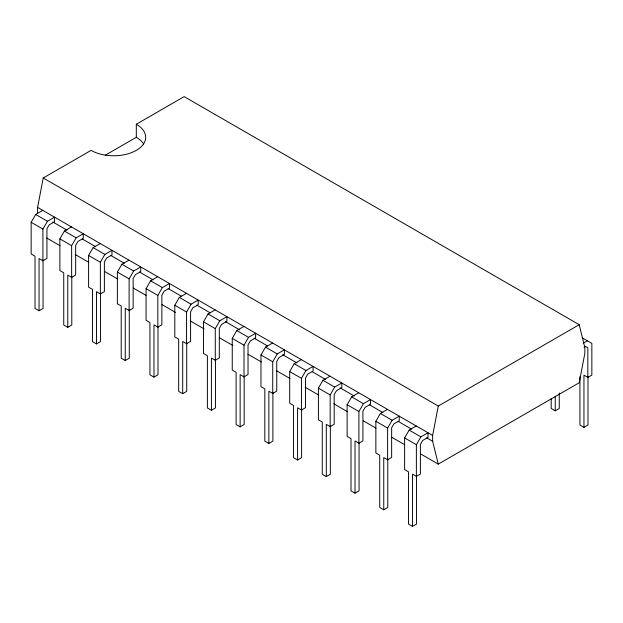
<?xml version="1.0" encoding="UTF-8"?>
<svg xmlns="http://www.w3.org/2000/svg" width="623" height="623" viewBox="0 0 623 623"><rect width="100%" height="100%" fill="white"/><g stroke="black" fill="none" stroke-linecap="round" stroke-linejoin="round"><path stroke-width="0.93" d="M37.582 213.191L37.582 207.366L43.236 177.983L91.083 150.361A31.983 18.464 0 0 0 136.312 150.361A31.983 18.464 0 0 0 136.312 124.25L184.159 96.627L579.195 324.7L584.849 347.548L584.849 353.373L579.195 382.756L438.281 464.112L420.587 453.902M438.281 464.112L432.627 441.263L432.627 435.438L438.281 406.056L579.195 324.7M43.065 260.071L43.065 308.432L39.047 310.76L35.02 308.432L35.02 256.201L31.15 253.974L31.15 222.294L35.675 214.46L42.777 210.356M42.909 260.764L42.909 229.085L47.434 221.251L54.536 217.147L54.536 221.796L49.194 224.88L46.935 228.797L46.935 258.436L42.909 260.764L39.047 258.529L39.047 310.76M71.793 276.659L71.793 325.019L67.767 327.34L63.741 325.019L63.741 272.788L59.87 270.553L59.87 238.874L64.395 231.04L71.497 226.943M71.629 277.344L71.629 245.664L76.154 237.83L83.256 233.734L83.256 238.383L77.922 241.459L75.656 245.376L75.656 275.016L71.629 277.344L67.767 275.109L67.767 327.34M100.513 293.238L100.513 341.599L96.487 343.919L92.461 341.599L92.461 289.368L88.591 287.133L88.591 255.461L93.115 247.627L100.217 243.523M100.358 293.924L100.358 262.252L104.874 254.418L111.976 250.314L111.976 254.963L106.642 258.047L104.384 261.964L104.384 291.603L100.358 293.924L96.487 291.696L96.487 343.919M129.273 309.841L129.273 358.202L125.246 360.53L121.22 358.202L121.22 305.971L117.358 303.744L117.358 272.064L121.874 264.23L128.977 260.126M129.117 310.534L129.117 278.855L133.641 271.021L140.736 266.917L140.736 271.566L135.401 274.65L133.143 278.567L133.143 308.206L129.117 310.534L125.246 308.299L125.246 360.53M157.993 326.429L157.993 374.789L153.967 377.11L149.941 374.789L149.941 322.558L146.078 320.323L146.078 288.644L150.602 280.809L157.705 276.713M157.837 327.114L157.837 295.434L162.362 287.6L169.464 283.504L169.464 288.153L164.122 291.229L161.863 295.146L161.863 324.785L157.837 327.114L153.967 324.879L153.967 377.11M186.721 343.008L186.721 391.369L182.695 393.689L178.669 391.369L178.669 339.138L174.798 336.903L174.798 305.231L179.323 297.397L186.425 293.293M186.557 343.694L186.557 312.022L191.082 304.188L198.184 300.084L198.184 304.733L192.85 307.817L190.583 311.734L190.583 341.373L186.557 343.694L182.695 341.466L182.695 393.689M215.441 359.588L215.441 407.948L211.415 410.277L207.389 407.948L207.389 355.717L203.519 353.49L203.519 321.811L208.043 313.976L215.145 309.88M215.278 360.281L215.278 328.601L219.802 320.767L226.904 316.663L226.904 321.312L221.57 324.396L219.304 328.313L219.304 357.952L215.278 360.281L211.415 358.046L211.415 410.277M244.161 376.175L244.161 424.536L240.135 426.856L236.109 424.536L236.109 372.305L232.247 370.07L232.247 338.39L236.763 330.556L243.866 326.46M244.006 376.86L244.006 345.181L248.522 337.347L255.625 333.25L255.625 337.9L250.29 340.976L248.032 344.893L248.032 374.54L244.006 376.86L240.135 374.625L240.135 426.856M272.882 392.755L272.882 441.115L268.856 443.436L264.83 441.115L264.83 388.884L260.967 386.657L260.967 354.978L265.491 347.143L272.586 343.039M272.726 393.44L272.726 361.768L277.251 353.934L284.353 349.83L284.353 354.479L279.011 357.563L276.752 361.48L276.752 391.119L272.726 393.44L268.856 391.213L268.856 443.436M301.602 409.334L301.602 457.695L297.584 460.023L293.558 457.695L293.558 405.472L289.687 403.237L289.687 371.557L294.212 363.723L301.314 359.627M301.446 410.027L301.446 378.348L305.971 370.514L313.073 366.417L313.073 371.067L307.731 374.143L305.472 378.06L305.472 407.699L301.446 410.027L297.584 407.792L297.584 460.023M330.33 425.922L330.33 474.282L326.304 476.603L322.278 474.282L322.278 422.051L318.408 419.816L318.408 388.145L322.932 380.31L330.034 376.206M330.167 426.607L330.167 394.927L334.691 387.093L341.793 382.997L341.793 387.646L336.459 390.73L334.193 394.647L334.193 424.286L330.167 426.607L326.304 424.372L326.304 476.603M359.05 442.501L359.05 490.862L355.024 493.19L350.998 490.862L350.998 438.631L347.128 436.404L347.128 404.724L351.652 396.89L358.755 392.794M358.895 443.194L358.895 411.515L363.411 403.681L370.514 399.577L370.514 404.226L365.179 407.31L362.921 411.227L362.921 440.866L358.895 443.194L355.024 440.959L355.024 493.19M387.771 459.089L387.771 507.449L383.745 509.77L379.719 507.449L379.719 455.218L375.856 452.983L375.856 421.304L380.373 413.47L387.475 409.373M387.615 459.774L387.615 428.094L392.14 420.26L399.242 416.164L399.242 420.813L393.9 423.889L391.641 427.806L391.641 457.446L387.615 459.774L383.745 457.539L383.745 509.77M416.53 475.692L416.53 524.052L412.504 526.373L408.478 524.052L408.478 471.821L404.615 469.586L404.615 437.914L409.14 430.08L416.242 425.976M416.374 476.377L416.374 444.697L420.899 436.863L428.001 432.767L428.001 437.416L422.659 440.5L420.4 444.417L420.4 474.056L416.374 476.377L412.504 474.142L412.504 526.373M105.318 155.197L136.312 137.301L136.312 124.25M583.385 343.055L587.325 340.781M584.039 347.33L585.565 346.443M579.935 376.705L579.935 425.065L583.953 427.386L583.953 375.163L587.824 377.39L591.85 375.069L591.85 343.39L582.287 337.868M551.207 398.813L551.207 408.486L555.233 410.806L559.259 408.486L559.259 393.004M583.953 427.386L587.98 425.065L587.98 376.705M585.301 346.295L587.824 347.751L587.824 377.39M43.236 177.983L438.281 406.056M37.582 207.366L432.627 435.438M52.745 221.944L67.066 230.206M82.228 238.959L95.701 246.739M110.863 255.492L124.343 263.272M139.505 272.025L152.978 279.813M168.14 288.566L181.62 296.346M196.782 305.099L210.255 312.878M225.417 321.632L239.738 329.902M254.059 338.164L267.532 345.944M282.694 354.697L297.015 362.968M312.178 371.721L325.65 379.5M339.971 387.771L354.292 396.033M369.455 404.786L382.927 412.566M398.089 421.319L411.569 429.107M426.724 437.86L432.627 441.263M35.675 214.46L47.434 221.251M64.395 231.04L76.154 237.83M93.115 247.627L104.874 254.418M121.874 264.23L133.641 271.021M150.602 280.809L162.362 287.6M179.323 297.397L191.082 304.188M208.043 313.976L219.802 320.767M236.763 330.556L248.522 337.347M265.491 347.143L277.251 353.934M294.212 363.723L305.971 370.514M322.932 380.31L334.691 387.093M351.652 396.89L363.411 403.681M380.373 413.47L392.14 420.26M409.14 430.08L420.899 436.863M31.15 222.294L42.909 229.085M59.87 238.874L71.629 245.664M88.591 255.461L100.358 262.252M117.358 272.064L129.117 278.855M146.078 288.644L157.837 295.434M174.798 305.231L186.557 312.022M203.519 321.811L215.278 328.601M232.247 338.39L244.006 345.181M260.967 354.978L272.726 361.768M289.687 371.557L301.446 378.348M318.408 388.145L330.167 394.927M347.128 404.724L358.895 411.515M375.856 421.304L387.615 428.094M404.615 437.914L416.374 444.697M46.608 237.986L60.081 245.766M75.243 254.519L88.723 262.299M104.726 271.535L117.358 278.831M133.361 288.067L146 295.364M162.003 304.608L175.476 312.388M190.638 321.141L204.118 328.921M219.28 337.674L232.753 345.454M247.915 354.207L261.395 361.986M276.557 370.74L290.03 378.519M305.192 387.272L318.672 395.06M333.835 403.813L347.307 411.593M363.31 420.829L375.949 428.126M391.953 437.362L404.584 444.658M555.233 396.298L555.233 410.806M136.312 137.301A31.983 18.464 0 0 1 143.757 144.053"/></g></svg>
